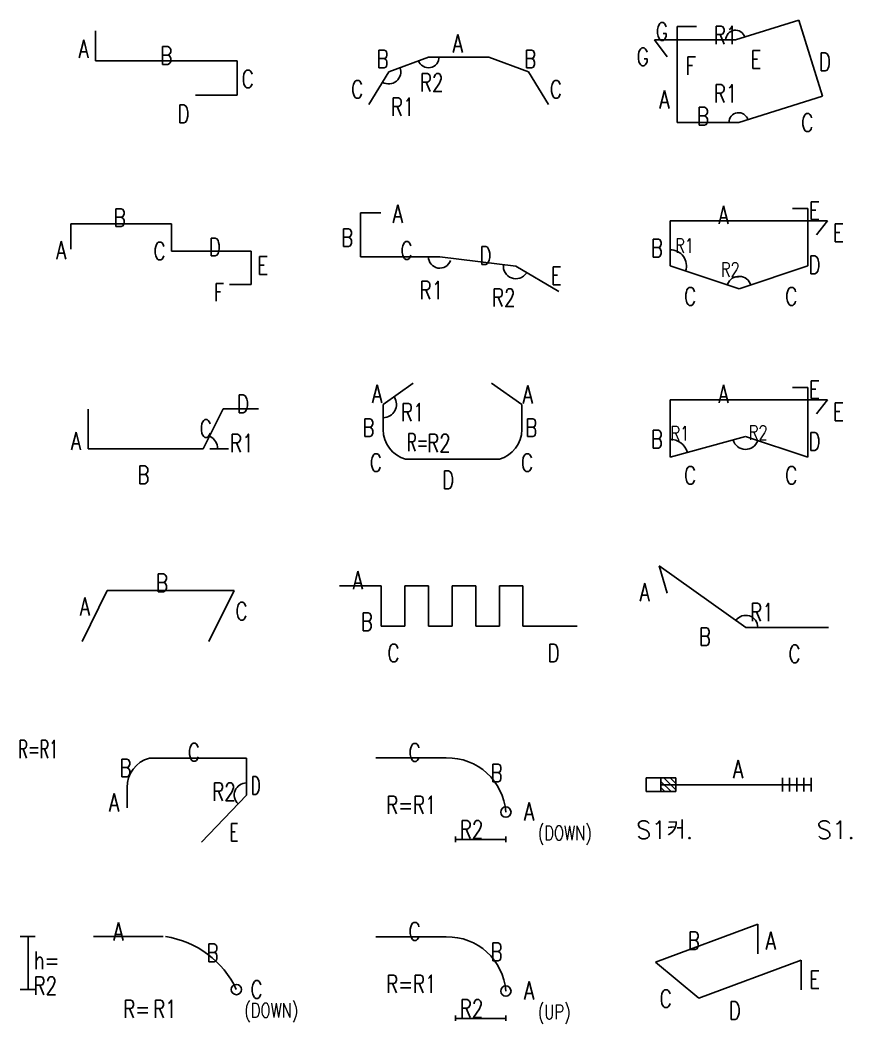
# Model space of a CAD drawing. Header units: millimetres. Extents: x -0.4 to 11.6, y -0.2 to 49.8.
# Drawn here: x 9.187 to 11.511, y 21.833 to 24.638 of the extents above; entities that cross this region are included whole.
import ezdxf
from ezdxf.enums import TextEntityAlignment as Align

# ---------------------------------------------------------------- set-up
doc = ezdxf.new("R2010")
doc.units = ezdxf.units.MM
for name, color, linetype in [('SHOP', 2, 'Continuous'), ('TEXT', 3, 'Continuous'), ('TEXTSHOP', 3, 'Continuous')]:
    doc.layers.add(name, color=color, linetype=linetype)
doc.styles.add('HGTXT', font='romans.shx', dxfattribs={"bigfont": 'whgtxt.shx'})
doc.styles.add('ROMANS', font='romans.shx', dxfattribs={"width": 0.75, "bigfont": 'whgtxt.shx'})

# ---------------------------------------------------------------- blocks, each defined once
blk = doc.blocks.new('SSBAR_SHP_1245')
at = {"color": 40}
for p, q in [((-0.413, 0.0776), (-0.3708, 0.0776)), ((-0.3901, 0.0776), (-0.3901, -0.0705)), ((-0.413, -0.0705), (-0.3708, -0.0705))]:
    blk.add_line(p, q, dxfattribs=at)
at = {"color": 2}
blk.add_line((-0.2075, 0.0776), (-0.013, 0.0776), dxfattribs=at)
at = {"color": 40}
blk.add_circle((0.1912, -0.0705), 0.0144, dxfattribs=at)
at = {"color": 2}
blk.add_arc((-0.0457, -0.1807), 0.2612, 24.9592, 81.4198, dxfattribs=at)
at = {"layer": 'TEXTSHOP', "color": 4, "style": 'ROMANS', "width": 0.75}
for s, height, p in [('h=', 0.05, (-0.3749, -0.0138)), ('R=', 0.05, (-0.125, -0.1498)), ('(DOWN)', 0.04, (0.2136, -0.1487))]:
    blk.add_text(s, height=height, dxfattribs=at).set_placement(p)
blk.add_attdef('A', text='', height=0.05, dxfattribs=at).set_placement((-0.1378, 0.0664), align=Align.CENTER)
for tag, p in [('B', (0.1082, 0.0071)), ('R2', (-0.3756, -0.0848)), ('C', (0.2308, -0.0953)), ('R1', (-0.0414, -0.1498))]:
    blk.add_attdef(tag, p, '', height=0.05, dxfattribs=at)
blk = doc.blocks.new('SSBAR_SHP_1246')
at = {"color": 40}
for p, q in [((0.2193, 0.0762), (0.2193, -0.0272)), ((0.2193, -0.0272), (0.0934, -0.159))]:
    blk.add_line(p, q, dxfattribs=at)
blk.add_arc((-0.0285, -0.0063), 0.0858, 105.7649, 180, dxfattribs=at)
at = {"color": 7}
blk.add_arc((0.2193, -0.0272), 0.0339, 89.7421, 226.2759, dxfattribs=at)
at = {"layer": 'SHOP', "color": 40}
blk.add_line((-0.0518, 0.0762), (0.2193, 0.0762), dxfattribs=at)
at = {"layer": 'SHOP', "color": 2}
blk.add_line((-0.1142, -0.0063), (-0.1142, -0.0626), dxfattribs=at)
at = {"layer": 'TEXTSHOP', "color": 4, "style": 'ROMANS', "width": 0.6}
blk.add_text('R=', height=0.05, dxfattribs=at).set_placement((-0.388, 0.0761), align=Align.CENTER)
for tag, p in [('R1', (-0.3588, 0.0761)), ('D', (0.2318, -0.0254)), ('E', (0.1723, -0.1562))]:
    blk.add_attdef(tag, p, '', height=0.05, dxfattribs=at)
at = {"layer": 'TEXTSHOP', "color": 4, "style": 'ROMANS', "width": 0.75}
blk.add_attdef('C', text='', height=0.05, dxfattribs=at).set_placement((0.0726, 0.0674), align=Align.CENTER)
for tag, p in [('B', (-0.1017, 0.0236)), ('R2', (0.1896, -0.0429)), ('A', (-0.1358, -0.073))]:
    blk.add_attdef(tag, text='', height=0.05, dxfattribs=at).set_placement(p, align=Align.RIGHT)
blk = doc.blocks.new('SSBAR_SHP_1247')
at = {"color": 2}
for p, q in [((-0.1696, 0.044), (-0.24, -0.0977)), ((0.1848, 0.044), (-0.1696, 0.044)), ((0.1848, 0.044), (0.1144, -0.0977))]:
    blk.add_line(p, q, dxfattribs=at)
at = {"layer": 'TEXTSHOP', "color": 4, "style": 'ROMANS', "width": 0.75}
blk.add_attdef('B', text='', height=0.05, dxfattribs=at).set_placement((-0.0164, 0.041), align=Align.CENTER)
blk.add_attdef('A', text='', height=0.05, dxfattribs=at).set_placement((-0.2172, -0.0253), align=Align.RIGHT)
blk.add_attdef('C', (0.1886, -0.0384), '', height=0.05, dxfattribs=at)
blk = doc.blocks.new('SSBAR_SHP_1248')
at = {"color": 2}
blk.add_line((-0.2226, -0.0602), (-0.2226, 0.0514), dxfattribs=at)
at = {"color": 0}
blk.add_line((0.1172, -0.0602), (0.1695, -0.0602), dxfattribs=at)
blk.add_arc((0.0985, -0.0602), 0.0405, 1.1198, 60.5096, dxfattribs=at)
at = {"layer": 'SHOP', "color": 2}
for p, q in [((0.1542, 0.0524), (0.0985, -0.0602)), ((0.2531, 0.0524), (0.1542, 0.0524)), ((-0.2226, -0.0602), (0.0985, -0.0602))]:
    blk.add_line(p, q, dxfattribs=at)
at = {"layer": 'TEXTSHOP', "color": 4, "style": 'ROMANS', "width": 0.75}
for tag, p in [('D', (0.2099, 0.0409)), ('B', (-0.0682, -0.1575))]:
    blk.add_attdef(tag, text='', height=0.05, dxfattribs=at).set_placement(p, align=Align.CENTER)
for tag, p in [('C', (0.1225, -0.0281)), ('A', (-0.2422, -0.0628))]:
    blk.add_attdef(tag, text='', height=0.05, dxfattribs=at).set_placement(p, align=Align.RIGHT)
blk.add_attdef('R1', (0.1735, -0.0688), '', height=0.05, dxfattribs=at)
blk = doc.blocks.new('SSBAR_SHP_1249')
at = {"color": 2}
for p, q in [((-0.2712, 0.0689), (-0.2712, -0.0023)), ((0.0103, 0.0689), (0.0103, -0.0075)), ((0.2323, -0.0075), (0.2323, -0.1008)), ((0.2323, -0.1008), (0.1723, -0.1008))]:
    blk.add_line(p, q, dxfattribs=at)
at = {"layer": 'SHOP', "color": 2}
for p, q in [((-0.2712, 0.0689), (0.0103, 0.0689)), ((0.0103, -0.0075), (0.2323, -0.0075))]:
    blk.add_line(p, q, dxfattribs=at)
at = {"layer": 'TEXTSHOP', "color": 4, "style": 'ROMANS', "width": 0.75}
for tag, p in [('B', (-0.1347, 0.0611)), ('D', (0.1312, -0.021))]:
    blk.add_attdef(tag, text='', height=0.05, dxfattribs=at).set_placement(p, align=Align.CENTER)
for tag, p in [('A', (-0.2834, -0.0299)), ('C', (-0.0066, -0.0322)), ('F', (0.1569, -0.1476))]:
    blk.add_attdef(tag, text='', height=0.05, dxfattribs=at).set_placement(p, align=Align.RIGHT)
blk.add_attdef('E', (0.2496, -0.0725), '', height=0.05, dxfattribs=at)
blk = doc.blocks.new('SSBAR_SHP_1250')
at = {"layer": 'SHOP', "color": 2}
for p, q in [((-0.2019, 0.0245), (-0.2019, 0.1084)), ((-0.2019, 0.0245), (0.1936, 0.0245)), ((0.1936, 0.0245), (0.1936, -0.0714)), ((0.077, -0.0714), (0.1936, -0.0714))]:
    blk.add_line(p, q, dxfattribs=at)
at = {"layer": 'TEXTSHOP', "color": 4, "style": 'ROMANS', "width": 0.75}
for tag, p in [('A', (-0.2209, 0.0329)), ('D', (0.0605, -0.1491))]:
    blk.add_attdef(tag, text='', height=0.05, dxfattribs=at).set_placement(p, align=Align.RIGHT)
blk.add_attdef('B', text='', height=0.05, dxfattribs=at).set_placement((-0.0043, 0.014), align=Align.CENTER)
blk.add_attdef('C', (0.2061, -0.0516), '', height=0.05, dxfattribs=at)
blk = doc.blocks.new('SSBAR_SHP_1345')
at = {"color": 2}
blk.add_line((-0.0223, 0.0768), (-0.2195, 0.0768), dxfattribs=at)
at = {"color": 40}
for p, q in [((0.0037, -0.1429), (0.0037, -0.1583)), ((0.0037, -0.1517), (0.1446, -0.1517)), ((0.1446, -0.1429), (0.1446, -0.1583))]:
    blk.add_line(p, q, dxfattribs=at)
blk.add_circle((0.1443, -0.0746), 0.0144, dxfattribs=at)
at = {"color": 2}
blk.add_arc((-0.0189, -0.0868), 0.1636, 4.2905, 91.1714, dxfattribs=at)
at = {"layer": 'TEXTSHOP', "color": 4, "style": 'ROMANS', "width": 0.75}
blk.add_text('R=', height=0.05, dxfattribs=at).set_placement((-0.1147, -0.0799), align=Align.RIGHT)
blk.add_text('(UP)', height=0.04, dxfattribs=at).set_placement((0.2336, -0.1532))
blk.add_attdef('C', text='', height=0.05, dxfattribs=at).set_placement((-0.1107, 0.067), align=Align.CENTER)
for tag, p in [('B', (0.1016, 0.0096)), ('R1', (-0.1155, -0.0799)), ('A', (0.1947, -0.0979))]:
    blk.add_attdef(tag, p, '', height=0.05, dxfattribs=at)
blk.add_attdef('R2', text='', height=0.05, dxfattribs=at).set_placement((0.0814, -0.1483), align=Align.RIGHT)
blk = doc.blocks.new('SSBAR_SHP_1346')
at = {"color": 2}
blk.add_line((-0.0223, 0.0768), (-0.2195, 0.0768), dxfattribs=at)
at = {"color": 40}
for p, q in [((0.0037, -0.1429), (0.0037, -0.1583)), ((0.0037, -0.1517), (0.1446, -0.1517)), ((0.1446, -0.1429), (0.1446, -0.1583))]:
    blk.add_line(p, q, dxfattribs=at)
blk.add_circle((0.1443, -0.0746), 0.0144, dxfattribs=at)
at = {"color": 2}
blk.add_arc((-0.0189, -0.0868), 0.1636, 4.2905, 91.1714, dxfattribs=at)
at = {"layer": 'TEXTSHOP', "color": 4, "style": 'ROMANS', "width": 0.75}
blk.add_text('R=', height=0.05, dxfattribs=at).set_placement((-0.1147, -0.0799), align=Align.RIGHT)
blk.add_text('(DOWN)', height=0.04, dxfattribs=at).set_placement((0.2336, -0.1532))
blk.add_attdef('C', text='', height=0.05, dxfattribs=at).set_placement((-0.1107, 0.067), align=Align.CENTER)
for tag, p in [('B', (0.1016, 0.0096)), ('R1', (-0.1155, -0.0799)), ('A', (0.1947, -0.0979))]:
    blk.add_attdef(tag, p, '', height=0.05, dxfattribs=at)
blk.add_attdef('R2', text='', height=0.05, dxfattribs=at).set_placement((0.0814, -0.1483), align=Align.RIGHT)
blk = doc.blocks.new('SSBAR_SHP_1347')
at = {"color": 2}
for p, q in [((-0.2037, -0.0551), (-0.2037, 0.0574)), ((-0.1377, 0.0574), (-0.1377, -0.0551)), ((-0.0718, -0.0551), (-0.0718, 0.0574)), ((-0.0058, 0.0574), (-0.0058, -0.0551)), ((0.0601, -0.0551), (0.0601, 0.0574)), ((0.1261, 0.0574), (0.1261, -0.0551)), ((0.192, -0.0551), (0.192, 0.0574))]:
    blk.add_line(p, q, dxfattribs=at)
at = {"layer": 'SHOP', "color": 2}
for p, q in [((-0.3206, 0.0574), (-0.2037, 0.0574)), ((-0.1377, 0.0574), (-0.0718, 0.0574)), ((-0.0058, 0.0574), (0.0601, 0.0574)), ((0.1261, 0.0574), (0.192, 0.0574)), ((-0.2037, -0.0551), (-0.1377, -0.0551)), ((-0.0718, -0.0551), (-0.0058, -0.0551)), ((0.0601, -0.0551), (0.1261, -0.0551)), ((0.192, -0.0551), (0.3435, -0.0551))]:
    blk.add_line(p, q, dxfattribs=at)
at = {"layer": 'TEXTSHOP', "color": 4, "style": 'ROMANS', "width": 0.75}
for tag, p in [('A', (-0.269, 0.048)), ('C', (-0.1698, -0.1553)), ('D', (0.2778, -0.1553))]:
    blk.add_attdef(tag, text='', height=0.05, dxfattribs=at).set_placement(p, align=Align.CENTER)
blk.add_attdef('B', text='', height=0.05, dxfattribs=at).set_placement((-0.2274, -0.0679), align=Align.RIGHT)
blk = doc.blocks.new('SSBAR_SHP_1348')
at = {"color": 2}
for p, q in [((-0.1986, 0.0644), (-0.1143, 0.1237)), ((0.1888, 0.0644), (0.1044, 0.1237))]:
    blk.add_line(p, q, dxfattribs=at)
at = {"color": 7}
blk.add_arc((-0.1986, 0.0644), 0.0372, 270, 32.4362, dxfattribs=at)
at = {"color": 2}
for centre, start, end in [((-0.1129, -0.0061), 180, 254.2351), ((0.103, -0.0061), 285.7649, 0)]:
    blk.add_arc(centre, 0.0858, start, end, dxfattribs=at)
at = {"layer": 'SHOP', "color": 2}
for p, q in [((-0.1986, -0.0061), (-0.1986, 0.0644)), ((0.1888, -0.0061), (0.1888, 0.0644)), ((-0.1362, -0.0886), (0.1263, -0.0886))]:
    blk.add_line(p, q, dxfattribs=at)
at = {"layer": 'TEXTSHOP', "color": 4, "style": 'ROMANS', "width": 0.6}
blk.add_text('R=', height=0.05, dxfattribs=at).set_placement((-0.1021, -0.0667), align=Align.CENTER)
at = {"layer": 'TEXTSHOP', "color": 4, "style": 'ROMANS', "width": 0.75}
for tag, p in [('A', (-0.2009, 0.0687)), ('B', (-0.2228, -0.0258)), ('C', (-0.2021, -0.1234))]:
    blk.add_attdef(tag, text='', height=0.05, dxfattribs=at).set_placement(p, align=Align.RIGHT)
for tag, p in [('A', (0.1914, 0.0672)), ('R1', (-0.149, 0.0171)), ('B', (0.1986, -0.0258)), ('R2', (-0.0757, -0.0687)), ('C', (0.1865, -0.1234))]:
    blk.add_attdef(tag, p, '', height=0.05, dxfattribs=at)
blk.add_attdef('D', text='', height=0.05, dxfattribs=at).set_placement((-0.0168, -0.1717), align=Align.CENTER)
blk = doc.blocks.new('SSBAR_SHP_1349')
at = {"color": 2}
for p, q in [((-0.2616, -0.0234), (-0.2616, 0.0992)), ((-0.2616, 0.0992), (-0.2052, 0.0992)), ((-0.2616, -0.0234), (-0.0402, -0.0234)), ((-0.0402, -0.0234), (0.1724, -0.0496)), ((0.1724, -0.0496), (0.2919, -0.1202))]:
    blk.add_line(p, q, dxfattribs=at)
at = {"color": 0}
for centre, radius, start, end in [((-0.0402, -0.0234), 0.0317, 178.94, 341.5937), ((0.1724, -0.0496), 0.0351, 172.5193, 326.0033)]:
    blk.add_arc(centre, radius, start, end, dxfattribs=at)
at = {"layer": 'TEXTSHOP', "color": 4, "style": 'ROMANS', "width": 0.75}
for tag, p in [('A', (-0.1722, 0.0717)), ('D', (0.0703, -0.0444)), ('E', (0.2697, -0.1012)), ('R2', (0.1054, -0.1624))]:
    blk.add_attdef(tag, p, '', height=0.05, dxfattribs=at)
for tag, p in [('B', (-0.2823, 0.0053)), ('R1', (-0.0308, -0.1414))]:
    blk.add_attdef(tag, text='', height=0.05, dxfattribs=at).set_placement(p, align=Align.RIGHT)
blk.add_attdef('C', text='', height=0.05, dxfattribs=at).set_placement((-0.1332, -0.0308), align=Align.CENTER)
blk = doc.blocks.new('SSBAR_SHP_1350')
at = {"color": 2}
for p, q in [((-0.1829, -0.0066), (-0.2388, -0.0979)), ((0.2079, -0.0066), (0.2638, -0.0979))]:
    blk.add_line(p, q, dxfattribs=at)
for centre, radius, start, end in [((-0.072, 0.0346), 0.0297, 199.4366, 2.2008), ((-0.1829, -0.0066), 0.0336, 239.193, 20.6875)]:
    blk.add_arc(centre, radius, start, end)
at = {"layer": 'SHOP', "color": 2}
for p, q in [((-0.072, 0.0346), (-0.1829, -0.0066)), ((-0.072, 0.0346), (0.097, 0.0346)), ((0.097, 0.0346), (0.2079, -0.0066))]:
    blk.add_line(p, q, dxfattribs=at)
at = {"layer": 'TEXTSHOP', "color": 4, "style": 'ROMANS', "width": 0.75}
blk.add_attdef('A', text='', height=0.05, dxfattribs=at).set_placement((0.0101, 0.0475), align=Align.CENTER)
for tag, p in [('B', (-0.1832, 0.0042)), ('C', (-0.2541, -0.0803))]:
    blk.add_attdef(tag, text='', height=0.05, dxfattribs=at).set_placement(p, align=Align.RIGHT)
for tag, p in [('B', (0.1954, 0.0042)), ('R2', (-0.0959, -0.0616)), ('C', (0.2671, -0.0803)), ('R1', (-0.1769, -0.1293))]:
    blk.add_attdef(tag, p, '', height=0.05, dxfattribs=at)
blk = doc.blocks.new('SSBAR_SHP_1445')
at = {"color": 40}
for p, q in [((-0.2376, 0.0058), (0.0485, 0.1119)), ((0.0485, 0.0295), (0.0485, 0.1119)), ((-0.1168, -0.0949), (-0.2376, 0.0058)), ((-0.1168, -0.0949), (0.1693, 0.0112)), ((0.1693, -0.0713), (0.1693, 0.0112))]:
    blk.add_line(p, q, dxfattribs=at)
at = {"layer": 'TEXT', "color": 4, "style": 'ROMANS', "width": 0.75}
for tag, p in [('B', (-0.1138, 0.041)), ('C', (-0.1923, -0.121))]:
    blk.add_attdef(tag, text='', height=0.05, dxfattribs=at).set_placement(p, align=Align.RIGHT)
for tag, p in [('A', (0.0704, 0.041)), ('E', (0.1916, -0.0679)), ('D', (-0.033, -0.1543))]:
    blk.add_attdef(tag, p, '', height=0.05, dxfattribs=at)
blk = doc.blocks.new('SSBAR_SHP_1446')
at = {"color": 40}
for p, q in [((-0.1812, 0.0209), (-0.2641, 0.0209)), ((-0.2641, 0.0209), (-0.2641, -0.0175)), ((-0.2226, 0.0209), (-0.2226, -0.0175)), ((-0.194, -0.0175), (-0.2226, 0.0112)), ((-0.1812, -0.0126), (-0.2146, 0.0209)), ((-0.1812, 0.0051), (-0.1969, 0.0209)), ((-0.1812, -0.0175), (-0.1812, 0.0209)), ((0.1171, 0.0209), (0.1171, -0.0175)), ((0.1371, 0.0209), (0.1371, -0.0175)), ((0.1571, 0.0209), (0.1571, -0.0175)), ((0.1771, 0.0209), (0.1771, -0.0175)), ((0.1971, 0.0209), (0.1971, -0.0175)), ((-0.2641, -0.0175), (-0.1812, -0.0175)), ((-0.2116, -0.0175), (-0.2226, -0.0064))]:
    blk.add_line(p, q, dxfattribs=at)
at = {"layer": 'SHOP', "color": 2}
blk.add_line((0.1971, 0.0017), (-0.2226, 0.0017), dxfattribs=at)
at = {"layer": 'TEXTSHOP', "color": 4, "style": 'HGTXT'}
for s, p in [('S1커.', (-0.212, -0.1493)), ('S1.', (0.2662, -0.1493))]:
    blk.add_text(s, height=0.05, dxfattribs=at).set_placement(p, align=Align.CENTER)
at = {"layer": 'TEXTSHOP', "color": 4, "style": 'ROMANS', "width": 0.75}
blk.add_attdef('A', text='', height=0.05, dxfattribs=at).set_placement((-0.0068, 0.0203), align=Align.CENTER)
blk = doc.blocks.new('SSBAR_SHP_1447')
at = {"color": 40}
for p, q in [((0.0144, -0.059), (-0.2277, 0.1134)), ((-0.2277, 0.1134), (-0.2051, 0.0367))]:
    blk.add_line(p, q, dxfattribs=at)
blk.add_arc((0.0144, -0.059), 0.0339, 0.6426, 144.4111, dxfattribs=at)
at = {"layer": 'SHOP', "color": 2}
blk.add_line((0.0144, -0.059), (0.2461, -0.059), dxfattribs=at)
at = {"layer": 'TEXTSHOP', "color": 4, "style": 'ROMANS', "width": 0.75}
for tag, p in [('A', (-0.2533, 0.0148)), ('B', (-0.0827, -0.1097))]:
    blk.add_attdef(tag, text='', height=0.05, dxfattribs=at).set_placement(p, align=Align.RIGHT)
blk.add_attdef('R1', (0.0268, -0.0413), '', height=0.05, dxfattribs=at)
blk.add_attdef('C', text='', height=0.05, dxfattribs=at).set_placement((0.1508, -0.1577), align=Align.CENTER)
blk = doc.blocks.new('SSBAR_SHP_1448')
at = {"color": 2}
for p, q in [((0.1455, 0.112), (0.1877, 0.112)), ((0.2432, 0.0768), (0.2122, 0.0381))]:
    blk.add_line(p, q, dxfattribs=at)
at = {"color": 40}
for p, q in [((-0.1964, -0.0827), (0.014, -0.0252)), ((0.014, -0.0252), (0.1877, -0.0827))]:
    blk.add_line(p, q, dxfattribs=at)
at = {"color": 7}
for centre, radius, start, end in [((-0.1964, -0.0827), 0.0493, 13.8201, 91.6962), ((0.014, -0.0252), 0.0361, 195.9265, 340.8483)]:
    blk.add_arc(centre, radius, start, end, dxfattribs=at)
at = {"layer": 'SHOP', "color": 2}
for p, q in [((0.1877, -0.0827), (0.1877, 0.112)), ((-0.1964, -0.0827), (-0.1964, 0.0768)), ((0.2432, 0.0768), (-0.1964, 0.0768))]:
    blk.add_line(p, q, dxfattribs=at)
at = {"layer": 'TEXTSHOP', "color": 4, "style": 'ROMANS', "width": 0.75}
blk.add_attdef('A', text='', height=0.05, dxfattribs=at).set_placement((-0.0473, 0.0691), align=Align.CENTER)
for tag, p, height in [('E', (0.191, 0.0806), 0.05), ('E', (0.2583, 0.0187), 0.05), ('R1', (-0.1959, -0.0368), 0.04), ('R2', (0.023, -0.0343), 0.04), ('D', (0.1898, -0.0641), 0.05), ('C', (0.1249, -0.1589), 0.05)]:
    blk.add_attdef(tag, p, '', height=height, dxfattribs=at)
for tag, p in [('B', (-0.2168, -0.0579)), ('C', (-0.124, -0.1589))]:
    blk.add_attdef(tag, text='', height=0.05, dxfattribs=at).set_placement(p, align=Align.RIGHT)
blk = doc.blocks.new('SSBAR_SHP_1449')
at = {"color": 2}
for p, q in [((0.1455, 0.112), (0.1877, 0.112)), ((0.2432, 0.0768), (0.2122, 0.0381))]:
    blk.add_line(p, q, dxfattribs=at)
at = {"color": 40}
for p, q in [((-0.1964, -0.0488), (-0.0043, -0.1124)), ((-0.0043, -0.1124), (0.1877, -0.0488))]:
    blk.add_line(p, q, dxfattribs=at)
at = {"color": 7}
for centre, radius, start, end in [((-0.1964, -0.0488), 0.0453, 341.5835, 90.4509), ((-0.0043, -0.1124), 0.0345, 16.281, 158.3185)]:
    blk.add_arc(centre, radius, start, end, dxfattribs=at)
at = {"layer": 'SHOP', "color": 2}
for p, q in [((0.1877, -0.0488), (0.1877, 0.112)), ((-0.1964, -0.0488), (-0.1964, 0.0768)), ((0.2432, 0.0768), (-0.1964, 0.0768))]:
    blk.add_line(p, q, dxfattribs=at)
at = {"layer": 'TEXTSHOP', "color": 4, "style": 'ROMANS', "width": 0.75}
blk.add_attdef('A', text='', height=0.05, dxfattribs=at).set_placement((-0.0473, 0.0691), align=Align.CENTER)
for tag, p, height in [('E', (0.191, 0.0806), 0.05), ('E', (0.2583, 0.0187), 0.05), ('R1', (-0.1827, -0.012), 0.04), ('D', (0.1898, -0.0707), 0.05), ('R2', (-0.055, -0.0791), 0.04), ('C', (0.1249, -0.1589), 0.05)]:
    blk.add_attdef(tag, p, '', height=height, dxfattribs=at)
for tag, p in [('B', (-0.2168, -0.0239)), ('C', (-0.124, -0.1589))]:
    blk.add_attdef(tag, text='', height=0.05, dxfattribs=at).set_placement(p, align=Align.RIGHT)
blk = doc.blocks.new('SSBAR_SHP_1450')
at = {"color": 40}
for p, q in [((-0.1768, 0.1198), (-0.1233, 0.1198)), ((-0.0143, 0.0829), (0.1626, 0.1381)), ((0.2289, -0.0747), (0.1626, 0.1381)), ((-0.0052, -0.1477), (0.2289, -0.0747)), ((-0.1768, -0.1477), (-0.0052, -0.1477))]:
    blk.add_line(p, q, dxfattribs=at)
at = {"color": 7}
for centre in [(-0.0143, 0.0829), (-0.0052, -0.1477)]:
    blk.add_arc(centre, 0.0269, 15.0338, 181.8016, dxfattribs=at)
at = {"layer": 'SHOP', "color": 2}
for p, q in [((-0.1768, 0.1198), (-0.1768, -0.1477)), ((-0.2402, 0.0829), (-0.2051, 0.0354)), ((-0.0143, 0.0829), (-0.2402, 0.0829))]:
    blk.add_line(p, q, dxfattribs=at)
at = {"layer": 'TEXTSHOP', "color": 4, "style": 'ROMANS', "width": 0.75}
for tag, p in [('G', (-0.203, 0.0811)), ('G', (-0.2565, 0.0105)), ('A', (-0.1983, -0.1086))]:
    blk.add_attdef(tag, text='', height=0.05, dxfattribs=at).set_placement(p, align=Align.RIGHT)
for tag, p in [('R1', (-0.075, 0.0712)), ('F', (-0.1536, -0.0147)), ('E', (0.0279, 0.0028)), ('D', (0.2191, -0.0038)), ('R1', (-0.075, -0.092)), ('C', (0.1696, -0.1734))]:
    blk.add_attdef(tag, p, '', height=0.05, dxfattribs=at)
blk.add_attdef('B', text='', height=0.05, dxfattribs=at).set_placement((-0.1048, -0.1556), align=Align.CENTER)

msp = doc.modelspace()

# ---------------------------------------------------------------- block references
ref = msp.add_blockref('SSBAR_SHP_1450', (11.2, 24.5))
ref.add_attrib('G', 'G', dxfattribs={"layer": 'TEXTSHOP', "color": 4, "height": 0.05, "style": 'ROMANS', "width": 0.75}).set_placement((10.9435, 24.5105), align=Align.RIGHT)
ref.add_attrib('A', 'A', dxfattribs={"layer": 'TEXTSHOP', "color": 4, "height": 0.05, "style": 'ROMANS', "width": 0.75}).set_placement((11.0017, 24.3914), align=Align.RIGHT)
ref.add_attrib('E', 'E', (11.2279, 24.5028), dxfattribs={"layer": 'TEXTSHOP', "color": 4, "height": 0.05, "style": 'ROMANS', "width": 0.75})
ref.add_attrib('B', 'B', dxfattribs={"layer": 'TEXTSHOP', "color": 4, "height": 0.05, "style": 'ROMANS', "width": 0.75}).set_placement((11.0952, 24.3444), align=Align.CENTER)
ref.add_attrib('C', 'C', (11.3696, 24.3266), dxfattribs={"layer": 'TEXTSHOP', "color": 4, "height": 0.05, "style": 'ROMANS', "width": 0.75})
ref.add_attrib('R1', 'R1', (11.125, 24.408), dxfattribs={"layer": 'TEXTSHOP', "color": 4, "height": 0.05, "style": 'ROMANS', "width": 0.75})
ref.add_attrib('F', 'F', (11.0464, 24.4853), dxfattribs={"layer": 'TEXTSHOP', "color": 4, "height": 0.05, "style": 'ROMANS', "width": 0.75})
ref.add_attrib('D', 'D', (11.4191, 24.4962), dxfattribs={"layer": 'TEXTSHOP', "color": 4, "height": 0.05, "style": 'ROMANS', "width": 0.75})
ref.add_attrib('G', 'G', dxfattribs={"layer": 'TEXTSHOP', "color": 4, "height": 0.05, "style": 'ROMANS', "width": 0.75}).set_placement((10.997, 24.5811), align=Align.RIGHT)
ref.add_attrib('R1', 'R1', (11.125, 24.5712), dxfattribs={"layer": 'TEXTSHOP', "color": 4, "height": 0.05, "style": 'ROMANS', "width": 0.75})
for name, p, values in [('SSBAR_SHP_1250', (9.6, 24.5), {'A': 'A', 'B': 'B', 'D': 'D', 'C': 'C'}), ('SSBAR_SHP_1349', (10.4, 24), {'R2': 'R2', 'B': 'B', 'D': 'D', 'C': 'C', 'A': 'A', 'R1': 'R1', 'E': 'E'}), ('SSBAR_SHP_1249', (9.6, 24), {'A': 'A', 'B': 'B', 'F': 'F', 'C': 'C', 'D': 'D', 'E': 'E'}), ('SSBAR_SHP_1248', (9.6, 23.5), {'A': 'A', 'B': 'B', 'D': 'D', 'R1': 'R1', 'C': 'C'}), ('SSBAR_SHP_1447', (11.2, 23), {'B': 'B', 'R1': 'R1', 'C': 'C', 'A': 'A'}), ('SSBAR_SHP_1247', (9.6, 23), {'C': 'C', 'A': 'A', 'B': 'B'}), ('SSBAR_SHP_1347', (10.4, 23), {'A': 'A', 'B': 'B', 'C': 'C', 'D': 'D'}), ('SSBAR_SHP_1246', (9.6, 22.5), {'A': 'A', 'C': 'C', 'B': 'B', 'D': 'D', 'R2': 'R2', 'R1': 'R1', 'E': 'E'}), ('SSBAR_SHP_1346', (10.4, 22.5), {'C': 'C', 'R1': 'R1', 'B': 'B', 'R2': 'R2', 'A': 'A'}), ('SSBAR_SHP_1446', (11.2, 22.5), {'A': 'A'}), ('SSBAR_SHP_1245', (9.6, 22), {'B': 'B', 'A': 'A', 'C': 'C', 'R1': 'R1', 'R2': 'R2'}), ('SSBAR_SHP_1345', (10.4, 22), {'C': 'C', 'R1': 'R1', 'B': 'B', 'R2': 'R2', 'A': 'A'}), ('SSBAR_SHP_1445', (11.2, 22), {'C': 'C', 'B': 'B', 'A': 'A', 'D': 'D', 'E': 'E'})]:
    msp.add_blockref(name, p).add_auto_attribs(values)
ref = msp.add_blockref('SSBAR_SHP_1350', (10.4, 24.5))
ref.add_attrib('A', 'A', dxfattribs={"layer": 'TEXTSHOP', "color": 4, "height": 0.05, "style": 'ROMANS', "width": 0.75}).set_placement((10.4101, 24.5475), align=Align.CENTER)
ref.add_attrib('C', 'C', dxfattribs={"layer": 'TEXTSHOP', "color": 4, "height": 0.05, "style": 'ROMANS', "width": 0.75}).set_placement((10.1459, 24.4197), align=Align.RIGHT)
ref.add_attrib('B', 'B', dxfattribs={"layer": 'TEXTSHOP', "color": 4, "height": 0.05, "style": 'ROMANS', "width": 0.75}).set_placement((10.2168, 24.5042), align=Align.RIGHT)
ref.add_attrib('C', 'C', (10.6671, 24.4197), dxfattribs={"layer": 'TEXTSHOP', "color": 4, "height": 0.05, "style": 'ROMANS', "width": 0.75})
ref.add_attrib('B', 'B', (10.5954, 24.5042), dxfattribs={"layer": 'TEXTSHOP', "color": 4, "height": 0.05, "style": 'ROMANS', "width": 0.75})
ref.add_attrib('R2', 'R2', (10.3041, 24.4384), dxfattribs={"layer": 'TEXTSHOP', "color": 4, "height": 0.05, "style": 'ROMANS', "width": 0.75})
ref.add_attrib('R1', 'R1', (10.2231, 24.3707), dxfattribs={"layer": 'TEXTSHOP', "color": 4, "height": 0.05, "style": 'ROMANS', "width": 0.75})
ref = msp.add_blockref('SSBAR_SHP_1449', (11.2, 24))
ref.add_attrib('E', 'E', (11.391, 24.0806), dxfattribs={"layer": 'TEXTSHOP', "color": 4, "height": 0.05, "style": 'ROMANS', "width": 0.75})
ref.add_attrib('D', 'D', (11.3898, 23.9293), dxfattribs={"layer": 'TEXTSHOP', "color": 4, "height": 0.05, "style": 'ROMANS', "width": 0.75})
ref.add_attrib('R1', 'R1', (11.0173, 23.988), dxfattribs={"layer": 'TEXTSHOP', "color": 4, "height": 0.04, "style": 'ROMANS', "width": 0.75})
ref.add_attrib('R2', 'R2', (11.145, 23.9209), dxfattribs={"layer": 'TEXTSHOP', "color": 4, "height": 0.04, "style": 'ROMANS', "width": 0.75})
ref.add_attrib('B', 'B', dxfattribs={"layer": 'TEXTSHOP', "color": 4, "height": 0.05, "style": 'ROMANS', "width": 0.75}).set_placement((10.9832, 23.9761), align=Align.RIGHT)
ref.add_attrib('E', 'E', (11.4583, 24.0187), dxfattribs={"layer": 'TEXTSHOP', "color": 4, "height": 0.05, "style": 'ROMANS', "width": 0.75})
ref.add_attrib('C', 'C', dxfattribs={"layer": 'TEXTSHOP', "color": 4, "height": 0.05, "style": 'ROMANS', "width": 0.75}).set_placement((11.076, 23.8411), align=Align.RIGHT)
ref.add_attrib('A', 'A', dxfattribs={"layer": 'TEXTSHOP', "color": 4, "height": 0.05, "style": 'ROMANS', "width": 0.75}).set_placement((11.1527, 24.0691), align=Align.CENTER)
ref.add_attrib('C', 'C', (11.3249, 23.8411), dxfattribs={"layer": 'TEXTSHOP', "color": 4, "height": 0.05, "style": 'ROMANS', "width": 0.75})
ref = msp.add_blockref('SSBAR_SHP_1348', (10.4, 23.5))
ref.add_attrib('C', 'C', (10.5865, 23.3766), dxfattribs={"layer": 'TEXTSHOP', "color": 4, "height": 0.05, "style": 'ROMANS', "width": 0.75})
ref.add_attrib('B', 'B', (10.5986, 23.4742), dxfattribs={"layer": 'TEXTSHOP', "color": 4, "height": 0.05, "style": 'ROMANS', "width": 0.75})
ref.add_attrib('R2', 'R2', (10.3243, 23.4313), dxfattribs={"layer": 'TEXTSHOP', "color": 4, "height": 0.05, "style": 'ROMANS', "width": 0.75})
ref.add_attrib('C', 'C', dxfattribs={"layer": 'TEXTSHOP', "color": 4, "height": 0.05, "style": 'ROMANS', "width": 0.75}).set_placement((10.1979, 23.3766), align=Align.RIGHT)
ref.add_attrib('D', 'D', dxfattribs={"layer": 'TEXTSHOP', "color": 4, "height": 0.05, "style": 'ROMANS', "width": 0.75}).set_placement((10.3832, 23.3283), align=Align.CENTER)
ref.add_attrib('B', 'B', dxfattribs={"layer": 'TEXTSHOP', "color": 4, "height": 0.05, "style": 'ROMANS', "width": 0.75}).set_placement((10.1772, 23.4742), align=Align.RIGHT)
ref.add_attrib('A', 'A', dxfattribs={"layer": 'TEXTSHOP', "color": 4, "height": 0.05, "style": 'ROMANS', "width": 0.75}).set_placement((10.1991, 23.5687), align=Align.RIGHT)
ref.add_attrib('A', 'A', (10.5914, 23.5672), dxfattribs={"layer": 'TEXTSHOP', "color": 4, "height": 0.05, "style": 'ROMANS', "width": 0.75})
ref.add_attrib('R1', 'R1', (10.251, 23.5171), dxfattribs={"layer": 'TEXTSHOP', "color": 4, "height": 0.05, "style": 'ROMANS', "width": 0.75})
ref = msp.add_blockref('SSBAR_SHP_1448', (11.2, 23.5))
ref.add_attrib('E', 'E', (11.391, 23.5806), dxfattribs={"layer": 'TEXTSHOP', "color": 4, "height": 0.05, "style": 'ROMANS', "width": 0.75})
ref.add_attrib('D', 'D', (11.3898, 23.4359), dxfattribs={"layer": 'TEXTSHOP', "color": 4, "height": 0.05, "style": 'ROMANS', "width": 0.75})
ref.add_attrib('R1', 'R1', (11.0041, 23.4632), dxfattribs={"layer": 'TEXTSHOP', "color": 4, "height": 0.04, "style": 'ROMANS', "width": 0.75})
ref.add_attrib('R2', 'R2', (11.223, 23.4657), dxfattribs={"layer": 'TEXTSHOP', "color": 4, "height": 0.04, "style": 'ROMANS', "width": 0.75})
ref.add_attrib('B', 'B', dxfattribs={"layer": 'TEXTSHOP', "color": 4, "height": 0.05, "style": 'ROMANS', "width": 0.75}).set_placement((10.9832, 23.4421), align=Align.RIGHT)
ref.add_attrib('E', 'E', (11.4583, 23.5187), dxfattribs={"layer": 'TEXTSHOP', "color": 4, "height": 0.05, "style": 'ROMANS', "width": 0.75})
ref.add_attrib('C', 'C', dxfattribs={"layer": 'TEXTSHOP', "color": 4, "height": 0.05, "style": 'ROMANS', "width": 0.75}).set_placement((11.076, 23.3411), align=Align.RIGHT)
ref.add_attrib('A', 'A', dxfattribs={"layer": 'TEXTSHOP', "color": 4, "height": 0.05, "style": 'ROMANS', "width": 0.75}).set_placement((11.1527, 23.5691), align=Align.CENTER)
ref.add_attrib('C', 'C', (11.3249, 23.3411), dxfattribs={"layer": 'TEXTSHOP', "color": 4, "height": 0.05, "style": 'ROMANS', "width": 0.75})

doc.saveas('drawing.dxf')
